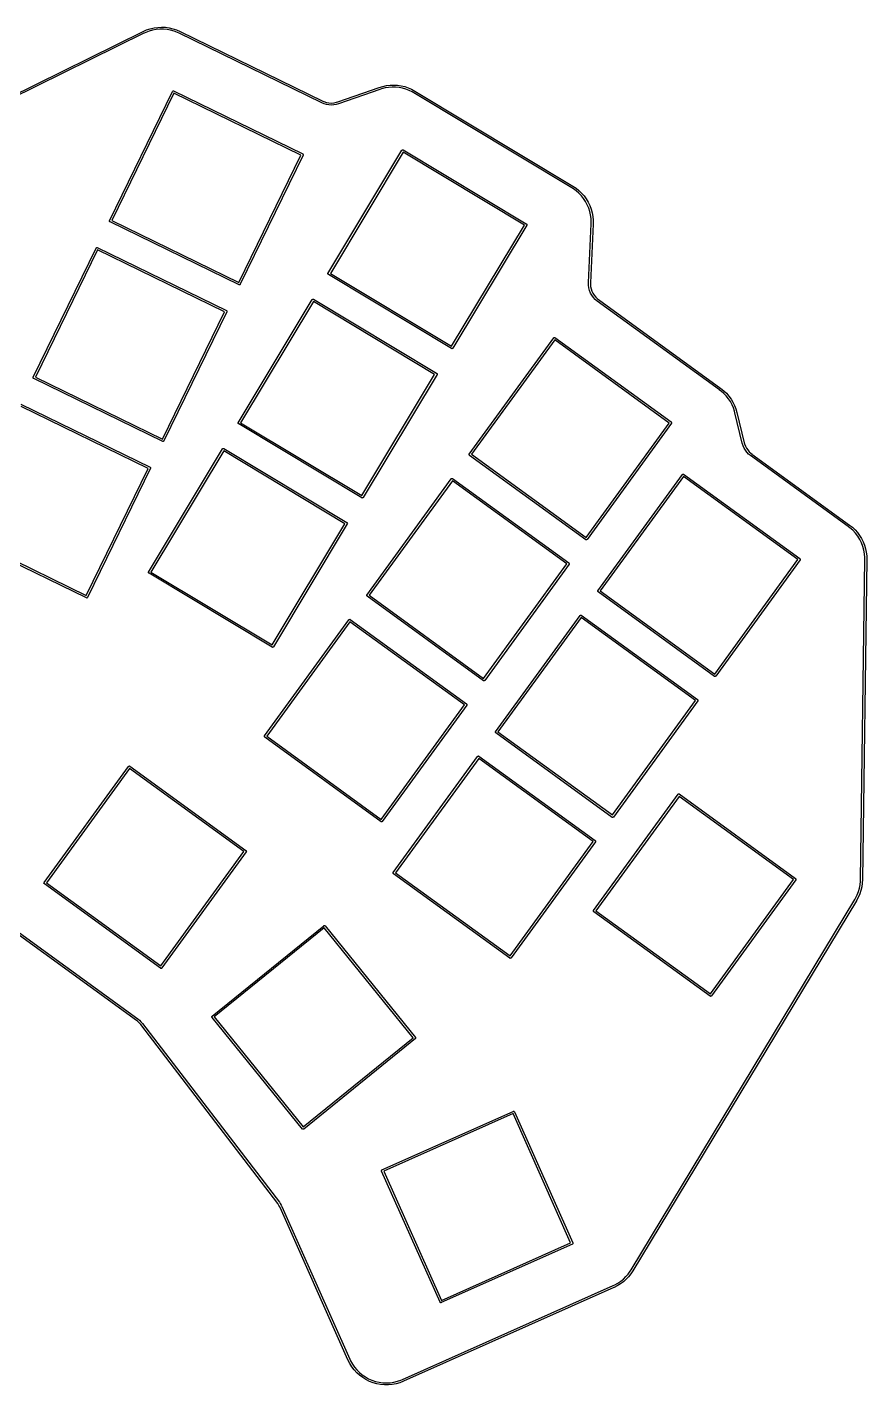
# Model space of a CAD drawing. Extents: x 3.43 to 8.69, y -9.12 to -3.9.
# Drawn here: x 5.47 to 8.69, y -9.12 to -3.9 of the extents above; entities that cross this region are included whole.
import ezdxf

# ---------------------------------------------------------------- set-up
doc = ezdxf.new("R2010")
doc.units = 0
doc.header["$MEASUREMENT"] = 0
doc.layers.add('BLACK', color=7, linetype='CONTINUOUS')

msp = doc.modelspace()

# ---------------------------------------------------------------- linework, layer by layer
at = {"layer": 'BLACK', "linetype": 'CONTINUOUS'}
for p, q in [((5.9259, -3.9157), (5.9398, -3.9111)), ((5.9398, -3.9111), (5.9542, -3.9077)), ((5.9542, -3.9077), (5.9687, -3.9057)), ((5.9687, -3.9057), (5.9834, -3.905)), ((5.9834, -3.905), (5.9981, -3.9056)), ((5.9981, -3.9056), (6.0127, -3.9076)), ((6.0127, -3.9076), (6.027, -3.9109)), ((6.027, -3.9109), (6.041, -3.9155)), ((5.3985, -4.1747), (5.9124, -3.9216)), ((5.9156, -3.9287), (5.4017, -4.1818)), ((5.9124, -3.9216), (5.9259, -3.9157)), ((5.9124, -3.9216), (5.9124, -3.9216)), ((5.9159, -3.9287), (5.9156, -3.9287)), ((5.9222, -3.9256), (5.9159, -3.9287)), ((5.9159, -3.9287), (5.9159, -3.9287)), ((5.9352, -3.9205), (5.9222, -3.9256)), ((5.9487, -3.9167), (5.9352, -3.9205)), ((5.9625, -3.9142), (5.9487, -3.9167)), ((5.9764, -3.9129), (5.9625, -3.9142)), ((5.9904, -3.9129), (5.9764, -3.9129)), ((6.0044, -3.9141), (5.9904, -3.9129)), ((6.0181, -3.9166), (6.0044, -3.9141)), ((6.0316, -3.9204), (6.0181, -3.9166)), ((6.0447, -3.9253), (6.0316, -3.9204)), ((6.041, -3.9155), (6.0545, -3.9213)), ((6.051, -3.9284), (6.0447, -3.9253)), ((6.599, -4.1956), (6.051, -3.9284)), ((6.051, -3.9284), (6.051, -3.9284)), ((6.051, -3.9284), (6.051, -3.9284)), ((6.051, -3.9284), (6.051, -3.9284)), ((6.0545, -3.9213), (6.0545, -3.9213)), ((6.0545, -3.9213), (6.0547, -3.9215)), ((6.0547, -3.9215), (6.0551, -3.9217)), ((6.0551, -3.9217), (6.0551, -3.9217)), ((6.0551, -3.9217), (6.6026, -4.1887)), ((5.7832, -4.6484), (6.0251, -4.1523)), ((6.0303, -4.1592), (5.7922, -4.6477)), ((6.0251, -4.1523), (6.0255, -4.1516)), ((6.0255, -4.1516), (6.0266, -4.1506)), ((6.0255, -4.1516), (6.0255, -4.1516)), ((6.0266, -4.1506), (6.0281, -4.1501)), ((6.0281, -4.1501), (6.0296, -4.1502)), ((6.0296, -4.1502), (6.5257, -4.3921)), ((6.5188, -4.3974), (6.0303, -4.1592)), ((6.6607, -4.1922), (6.82, -4.1364)), ((6.8223, -4.1439), (6.663, -4.1996)), ((6.82, -4.1364), (6.8336, -4.1324)), ((6.82, -4.1364), (6.82, -4.1364)), ((6.82, -4.1364), (6.82, -4.1364)), ((6.82, -4.1364), (6.82, -4.1364)), ((6.8226, -4.1439), (6.8223, -4.1439)), ((6.829, -4.1417), (6.8226, -4.1439)), ((6.842, -4.1383), (6.829, -4.1417)), ((6.8336, -4.1324), (6.8474, -4.1295)), ((6.8553, -4.1362), (6.842, -4.1383)), ((6.8474, -4.1295), (6.8615, -4.1278)), ((6.8688, -4.1352), (6.8553, -4.1362)), ((6.8615, -4.1278), (6.8756, -4.1274)), ((6.8823, -4.1354), (6.8688, -4.1352)), ((6.8756, -4.1274), (6.8898, -4.1283)), ((6.8957, -4.1368), (6.8823, -4.1354)), ((6.8898, -4.1283), (6.9038, -4.1303)), ((6.9089, -4.1393), (6.8957, -4.1368)), ((6.9038, -4.1303), (6.9175, -4.1336)), ((6.9219, -4.143), (6.9089, -4.1393)), ((6.9175, -4.1336), (6.931, -4.1381)), ((6.9344, -4.1478), (6.9219, -4.143)), ((6.931, -4.1381), (6.9439, -4.1437)), ((6.9466, -4.1537), (6.9344, -4.1478)), ((6.9439, -4.1437), (6.9564, -4.1505)), ((6.9523, -4.1572), (6.9466, -4.1537)), ((7.5596, -4.522), (6.9523, -4.1572)), ((6.9523, -4.1572), (6.9523, -4.1572)), ((6.9564, -4.1505), (6.9564, -4.1505)), ((6.9564, -4.1505), (6.9566, -4.1507)), ((6.9566, -4.1507), (7.5638, -4.5155)), ((6.5992, -4.1958), (6.599, -4.1956)), ((6.6078, -4.1994), (6.5992, -4.1958)), ((6.5992, -4.1958), (6.5992, -4.1958)), ((6.6026, -4.1887), (6.6027, -4.1887)), ((6.6027, -4.1887), (6.6027, -4.1887)), ((6.6027, -4.1887), (6.6027, -4.1887)), ((6.6027, -4.1887), (6.6071, -4.1909)), ((6.6071, -4.1909), (6.6165, -4.194)), ((6.6168, -4.2021), (6.6078, -4.1994)), ((6.6165, -4.194), (6.6262, -4.1959)), ((6.626, -4.2037), (6.6168, -4.2021)), ((6.6354, -4.2043), (6.626, -4.2037)), ((6.6262, -4.1959), (6.6361, -4.1965)), ((6.6447, -4.2038), (6.6354, -4.2043)), ((6.6361, -4.1965), (6.646, -4.1958)), ((6.654, -4.2022), (6.6447, -4.2038)), ((6.646, -4.1958), (6.6557, -4.1938)), ((6.663, -4.1996), (6.654, -4.2022)), ((6.6557, -4.1938), (6.6604, -4.1922)), ((6.6604, -4.1922), (6.6604, -4.1922)), ((6.6604, -4.1922), (6.6607, -4.1922)), ((6.663, -4.1996), (6.663, -4.1996)), ((6.663, -4.1996), (6.663, -4.1996)), ((6.663, -4.1996), (6.663, -4.1996)), ((6.663, -4.1996), (6.663, -4.1996)), ((6.6227, -4.8511), (6.907, -4.378)), ((6.907, -4.378), (6.9074, -4.3774)), ((6.9074, -4.3774), (6.9086, -4.3764)), ((6.9086, -4.3764), (6.9101, -4.3761)), ((6.9101, -4.3761), (6.9117, -4.3763)), ((6.9117, -4.3763), (7.3848, -4.6605)), ((6.2806, -4.8858), (6.5188, -4.3974)), ((6.5278, -4.3966), (6.2859, -4.8927)), ((6.5257, -4.3921), (6.5264, -4.3925)), ((6.5264, -4.3925), (6.5274, -4.3936)), ((6.5274, -4.3936), (6.5274, -4.3937)), ((6.5274, -4.3937), (6.5279, -4.3951)), ((6.5279, -4.3951), (6.5278, -4.3966)), ((6.9116, -4.3854), (6.6318, -4.8512)), ((7.3774, -4.6652), (6.9116, -4.3854)), ((7.5598, -4.5222), (7.5596, -4.522)), ((7.5657, -4.5257), (7.5598, -4.5222)), ((7.5638, -4.5155), (7.5638, -4.5155)), ((7.5638, -4.5155), (7.5759, -4.5234)), ((7.5768, -4.5339), (7.5657, -4.5257)), ((7.5759, -4.5234), (7.5871, -4.5325)), ((7.5871, -4.5429), (7.5768, -4.5339)), ((7.5871, -4.5325), (7.5976, -4.5425)), ((7.5966, -4.5529), (7.5871, -4.5429)), ((7.6052, -4.5636), (7.5966, -4.5529)), ((7.5976, -4.5425), (7.607, -4.5534)), ((7.6127, -4.5751), (7.6052, -4.5636)), ((7.607, -4.5534), (7.6155, -4.5651)), ((7.6192, -4.5873), (7.6127, -4.5751)), ((7.6155, -4.5651), (7.6229, -4.5775)), ((7.6246, -4.5999), (7.6192, -4.5873)), ((7.6229, -4.5775), (7.6292, -4.5905)), ((7.6289, -4.613), (7.6246, -4.5999)), ((7.6319, -4.6264), (7.6289, -4.613)), ((7.6292, -4.5905), (7.6342, -4.604)), ((7.6338, -4.64), (7.6319, -4.6264)), ((7.6344, -4.6538), (7.6338, -4.64)), ((7.6342, -4.604), (7.6381, -4.618)), ((7.6381, -4.618), (7.6407, -4.6322)), ((7.6407, -4.6322), (7.6419, -4.6466)), ((5.7831, -4.6499), (5.7832, -4.6484)), ((5.7836, -4.6514), (5.7831, -4.6499)), ((5.7846, -4.6525), (5.7836, -4.6514)), ((5.7852, -4.6529), (5.7846, -4.6525)), ((6.2814, -4.8948), (5.7852, -4.6529)), ((5.7922, -4.6477), (6.2806, -4.8858)), ((7.0976, -5.131), (7.3774, -4.6652)), ((7.3865, -4.6652), (7.1023, -5.1384)), ((7.3848, -4.6605), (7.3854, -4.661)), ((7.3854, -4.661), (7.3863, -4.6622)), ((7.3863, -4.6622), (7.3867, -4.6637)), ((7.3867, -4.6637), (7.3865, -4.6652)), ((7.6237, -4.8862), (7.6341, -4.6606)), ((7.6419, -4.6613), (7.6315, -4.8868)), ((7.6341, -4.6606), (7.6344, -4.6538)), ((7.6341, -4.6606), (7.6341, -4.6606)), ((7.6419, -4.6466), (7.6419, -4.661)), ((7.6419, -4.661), (7.6419, -4.661)), ((7.6419, -4.661), (7.6419, -4.6613)), ((5.4898, -5.25), (5.7317, -4.7538)), ((5.7369, -4.7608), (5.4988, -5.2492)), ((5.7317, -4.7538), (5.7321, -4.7532)), ((5.7321, -4.7532), (5.7332, -4.7522)), ((5.7321, -4.7532), (5.7321, -4.7532)), ((5.7332, -4.7522), (5.7347, -4.7517)), ((5.7347, -4.7517), (5.7362, -4.7517)), ((5.7362, -4.7517), (6.2323, -4.9936)), ((6.2254, -4.9989), (5.7369, -4.7608)), ((6.2815, -4.8948), (6.2814, -4.8948)), ((6.2829, -4.8949), (6.2815, -4.8948)), ((6.2844, -4.8944), (6.2829, -4.8949)), ((6.2855, -4.8934), (6.2844, -4.8944)), ((6.2859, -4.8927), (6.2855, -4.8934)), ((6.6225, -4.8526), (6.6227, -4.8511)), ((6.6229, -4.8541), (6.6225, -4.8526)), ((6.6238, -4.8554), (6.6229, -4.8541)), ((6.6244, -4.8558), (6.6238, -4.8554)), ((7.0976, -5.14), (6.6244, -4.8558)), ((6.6318, -4.8512), (7.0976, -5.131)), ((7.6236, -4.8865), (7.6237, -4.8862)), ((7.6237, -4.8967), (7.6236, -4.8865)), ((7.6236, -4.8865), (7.6236, -4.8865)), ((7.6251, -4.9069), (7.6237, -4.8967)), ((7.6315, -4.8869), (7.6312, -4.8915)), ((7.6312, -4.8915), (7.6319, -4.9008)), ((7.6315, -4.8868), (7.6315, -4.8868)), ((7.6315, -4.8868), (7.6315, -4.8869)), ((7.6315, -4.8869), (7.6315, -4.8869)), ((7.6319, -4.9008), (7.6338, -4.9099)), ((6.278, -5.4248), (6.5622, -4.9517)), ((6.5622, -4.9517), (6.5627, -4.951)), ((6.5627, -4.951), (6.5639, -4.9501)), ((6.5639, -4.9501), (6.5654, -4.9498)), ((6.5654, -4.9498), (6.5669, -4.95)), ((6.5669, -4.95), (7.0401, -5.2342)), ((7.6278, -4.9168), (7.6251, -4.9069)), ((7.6316, -4.9263), (7.6278, -4.9168)), ((7.6366, -4.9352), (7.6316, -4.9263)), ((7.6338, -4.9099), (7.6367, -4.9187)), ((7.6426, -4.9435), (7.6366, -4.9352)), ((7.6367, -4.9187), (7.6407, -4.9271)), ((7.6407, -4.9271), (7.6457, -4.9349)), ((7.6497, -4.9509), (7.6426, -4.9435)), ((7.6457, -4.9349), (7.6517, -4.942)), ((7.6576, -4.9575), (7.6497, -4.9509)), ((7.6517, -4.942), (7.6585, -4.9484)), ((7.6585, -4.9484), (7.6622, -4.9511)), ((7.6622, -4.9511), (7.6622, -4.9511)), ((7.6622, -4.9511), (7.6624, -4.9513)), ((7.6624, -4.9513), (8.1325, -5.2928)), ((5.9872, -5.4873), (6.2254, -4.9989)), ((6.2344, -4.9982), (5.9925, -5.4943)), ((6.2323, -4.9936), (6.233, -4.994)), ((6.233, -4.994), (6.234, -4.9952)), ((6.234, -4.9952), (6.234, -4.9952)), ((6.234, -4.9952), (6.2345, -4.9966)), ((6.2345, -4.9966), (6.2344, -4.9982)), ((6.5669, -4.9591), (6.2871, -5.4249)), ((7.0327, -5.2389), (6.5669, -4.9591)), ((8.1277, -5.2989), (7.6576, -4.9575)), ((7.6576, -4.9575), (7.6576, -4.9575)), ((7.1657, -5.5452), (7.4901, -5.0986)), ((7.4941, -5.1063), (7.1748, -5.546)), ((7.4901, -5.0986), (7.4906, -5.098)), ((7.4906, -5.098), (7.4919, -5.0972)), ((7.4919, -5.0972), (7.4934, -5.0969)), ((7.4934, -5.0969), (7.4949, -5.0973)), ((7.9338, -5.4257), (7.4941, -5.1063)), ((7.4949, -5.0973), (7.9415, -5.4217)), ((7.0991, -5.1403), (7.0976, -5.14)), ((7.1006, -5.1399), (7.0991, -5.1403)), ((7.1018, -5.139), (7.1006, -5.1399)), ((7.1023, -5.1384), (7.1018, -5.139)), ((5.4897, -5.2515), (5.4898, -5.25)), ((5.4902, -5.2529), (5.4897, -5.2515)), ((5.4912, -5.2541), (5.4902, -5.2529)), ((5.4918, -5.2545), (5.4912, -5.2541)), ((5.988, -5.4964), (5.4918, -5.2545)), ((5.4988, -5.2492), (5.9872, -5.4873)), ((6.7529, -5.7047), (7.0327, -5.2389)), ((7.0418, -5.2389), (6.7576, -5.7121)), ((7.0401, -5.2342), (7.0407, -5.2347)), ((7.0407, -5.2347), (7.0416, -5.2359)), ((7.0416, -5.2359), (7.042, -5.2374)), ((7.042, -5.2374), (7.0418, -5.2389)), ((8.1277, -5.299), (8.1277, -5.2989)), ((8.1279, -5.2991), (8.1277, -5.299)), ((8.1334, -5.3031), (8.1279, -5.2991)), ((8.1325, -5.2928), (8.1325, -5.2928)), ((8.1325, -5.2928), (8.1325, -5.2928)), ((8.1325, -5.2928), (8.1325, -5.2928)), ((8.1325, -5.2928), (8.1436, -5.3016)), ((8.1436, -5.312), (8.1334, -5.3031)), ((8.1436, -5.3016), (8.1539, -5.3114)), ((8.1529, -5.3218), (8.1436, -5.312)), ((8.1539, -5.3114), (8.1633, -5.3221)), ((5.4428, -5.3533), (5.9389, -5.5952)), ((5.932, -5.6005), (5.4435, -5.3623)), ((8.1614, -5.3323), (8.1529, -5.3218)), ((8.169, -5.3435), (8.1614, -5.3323)), ((8.1633, -5.3221), (8.1717, -5.3335)), ((8.1755, -5.3554), (8.169, -5.3435)), ((8.1717, -5.3335), (8.1791, -5.3457)), ((8.1809, -5.3678), (8.1755, -5.3554)), ((8.1791, -5.3457), (8.1854, -5.3584)), ((8.1852, -5.3806), (8.1809, -5.3678)), ((8.1854, -5.3584), (8.1905, -5.3717)), ((8.1905, -5.3717), (8.1945, -5.3853)), ((7.9415, -5.4217), (7.9421, -5.4222)), ((7.9421, -5.4222), (7.9421, -5.4222)), ((7.9421, -5.4222), (7.9429, -5.4235)), ((7.9429, -5.4235), (7.9431, -5.425)), ((8.1868, -5.3872), (8.1852, -5.3806)), ((8.2151, -5.5032), (8.1868, -5.3872)), ((8.1868, -5.3872), (8.1868, -5.3872)), ((8.1945, -5.3853), (8.1945, -5.3853)), ((8.1945, -5.3853), (8.1945, -5.3856)), ((8.1945, -5.3856), (8.2227, -5.5018)), ((6.2778, -5.4263), (6.278, -5.4248)), ((6.2782, -5.4278), (6.2778, -5.4263)), ((6.2791, -5.4291), (6.2782, -5.4278)), ((6.2797, -5.4295), (6.2791, -5.4291)), ((6.7529, -5.7137), (6.2797, -5.4295)), ((6.2871, -5.4249), (6.7529, -5.7047)), ((7.6144, -5.8653), (7.9338, -5.4257)), ((7.9428, -5.4265), (7.6184, -5.8731)), ((7.9431, -5.425), (7.9428, -5.4265)), ((5.9333, -5.9985), (6.2175, -5.5254)), ((5.9881, -5.4964), (5.988, -5.4964)), ((5.9895, -5.4965), (5.9881, -5.4964)), ((5.991, -5.496), (5.9895, -5.4965)), ((5.9921, -5.495), (5.991, -5.496)), ((5.9925, -5.4943), (5.9921, -5.495)), ((6.2175, -5.5254), (6.218, -5.5247)), ((6.218, -5.5247), (6.2192, -5.5238)), ((6.2192, -5.5238), (6.2207, -5.5235)), ((6.2207, -5.5235), (6.2222, -5.5237)), ((6.2222, -5.5237), (6.6954, -5.8079)), ((8.2151, -5.5035), (8.2151, -5.5032)), ((8.2151, -5.5036), (8.2151, -5.5035)), ((8.2179, -5.5129), (8.2151, -5.5036)), ((8.2151, -5.5036), (8.2151, -5.5036)), ((8.2151, -5.5036), (8.2151, -5.5036)), ((8.2218, -5.5218), (8.2179, -5.5129)), ((8.2268, -5.5302), (8.2218, -5.5218)), ((8.2227, -5.5018), (8.2227, -5.5018)), ((8.2227, -5.5018), (8.2227, -5.5018)), ((8.2227, -5.5018), (8.2238, -5.5061)), ((8.2238, -5.5061), (8.2268, -5.5143)), ((8.2268, -5.5143), (8.2308, -5.5221)), ((8.2308, -5.5221), (8.2357, -5.5294)), ((6.2222, -5.5328), (5.9424, -5.9986)), ((6.688, -5.8126), (6.2222, -5.5328)), ((7.1654, -5.5466), (7.1657, -5.5452)), ((7.1656, -5.5482), (7.1654, -5.5466)), ((7.1664, -5.5495), (7.1656, -5.5482)), ((7.167, -5.55), (7.1664, -5.5495)), ((7.6135, -5.8743), (7.167, -5.55)), ((7.1748, -5.546), (7.6144, -5.8653)), ((8.2326, -5.5379), (8.2268, -5.5302)), ((8.2393, -5.5449), (8.2326, -5.5379)), ((8.2357, -5.5294), (8.2415, -5.5361)), ((8.2468, -5.551), (8.2393, -5.5449)), ((8.2415, -5.5361), (8.2479, -5.5421)), ((8.6223, -5.8237), (8.2468, -5.551)), ((8.2468, -5.551), (8.2468, -5.551)), ((8.2479, -5.5421), (8.2515, -5.5447)), ((8.2515, -5.5447), (8.2515, -5.5447)), ((8.2515, -5.5447), (8.2517, -5.5449)), ((8.2517, -5.5449), (8.6271, -5.8176)), ((5.6938, -6.0889), (5.932, -5.6005)), ((5.941, -5.5997), (5.6991, -6.0959)), ((5.9389, -5.5952), (5.9396, -5.5956)), ((5.9396, -5.5956), (5.9406, -5.5968)), ((5.9406, -5.5968), (5.9406, -5.5968)), ((5.9406, -5.5968), (5.9411, -5.5982)), ((5.9411, -5.5982), (5.941, -5.5997)), ((7.6604, -6.07), (7.9847, -5.6234)), ((7.9887, -5.6312), (7.6694, -6.0708)), ((7.9847, -5.6234), (7.9853, -5.6228)), ((7.9853, -5.6228), (7.9866, -5.622)), ((7.9866, -5.622), (7.9881, -5.6218)), ((7.9881, -5.6218), (7.9896, -5.6221)), ((8.4284, -5.9505), (7.9887, -5.6312)), ((7.9896, -5.6221), (8.4362, -5.9465)), ((6.7723, -6.0866), (7.0967, -5.64)), ((7.1007, -5.6478), (6.7814, -6.0875)), ((7.0967, -5.64), (7.0972, -5.6395)), ((7.0972, -5.6395), (7.0985, -5.6387)), ((7.0972, -5.6395), (7.0972, -5.6395)), ((7.0972, -5.6395), (7.0972, -5.6395)), ((7.0985, -5.6387), (7.1, -5.6384)), ((7.1, -5.6384), (7.1015, -5.6388)), ((7.5404, -5.9671), (7.1007, -5.6478)), ((7.1015, -5.6388), (7.5481, -5.9631)), ((6.7544, -5.714), (6.7529, -5.7137)), ((6.7559, -5.7136), (6.7544, -5.714)), ((6.7571, -5.7127), (6.7559, -5.7136)), ((6.7576, -5.7121), (6.7571, -5.7127)), ((6.4082, -6.2784), (6.688, -5.8126)), ((6.6971, -5.8126), (6.4129, -6.2858)), ((6.6954, -5.8079), (6.696, -5.8084)), ((6.696, -5.8084), (6.6969, -5.8096)), ((6.6969, -5.8096), (6.6973, -5.8111)), ((6.6973, -5.8111), (6.6971, -5.8126)), ((8.6223, -5.8238), (8.6223, -5.8237)), ((8.6225, -5.824), (8.6223, -5.8238)), ((8.6285, -5.8283), (8.6225, -5.824)), ((8.6271, -5.8176), (8.6381, -5.8263)), ((8.6395, -5.838), (8.6285, -5.8283)), ((8.6381, -5.8263), (8.6483, -5.836)), ((8.6495, -5.8488), (8.6395, -5.838)), ((8.6483, -5.836), (8.6576, -5.8465)), ((5.6946, -6.0979), (5.1984, -5.856)), ((5.2054, -5.8508), (5.6938, -6.0889)), ((7.6136, -5.8744), (7.6135, -5.8743)), ((7.6151, -5.8747), (7.6136, -5.8744)), ((7.6166, -5.8745), (7.6151, -5.8747)), ((7.6179, -5.8737), (7.6166, -5.8745)), ((7.6184, -5.8731), (7.6179, -5.8737)), ((8.6584, -5.8604), (8.6495, -5.8488)), ((8.6576, -5.8465), (8.666, -5.8578)), ((8.6663, -5.8729), (8.6584, -5.8604)), ((8.666, -5.8578), (8.6733, -5.8697)), ((8.6728, -5.886), (8.6663, -5.8729)), ((8.6781, -5.8997), (8.6728, -5.886)), ((8.6733, -5.8697), (8.6796, -5.8822)), ((8.6796, -5.8822), (8.6848, -5.8953)), ((8.6821, -5.9138), (8.6781, -5.8997)), ((8.6847, -5.9283), (8.6821, -5.9138)), ((8.6859, -5.943), (8.6847, -5.9283)), ((8.6848, -5.8953), (8.6888, -5.9087)), ((8.6858, -5.9503), (8.6859, -5.943)), ((8.6888, -5.9087), (8.6916, -5.9225)), ((8.6916, -5.9225), (8.6932, -5.9364)), ((8.6932, -5.9364), (8.6937, -5.9504)), ((7.221, -6.4068), (7.5404, -5.9671)), ((7.5494, -5.968), (7.225, -6.4146)), ((7.5481, -5.9631), (7.5487, -5.9637)), ((7.5487, -5.9637), (7.5495, -5.965)), ((7.5497, -5.9665), (7.5494, -5.968)), ((7.5495, -5.965), (7.5495, -5.965)), ((7.5495, -5.965), (7.5497, -5.9665)), ((8.1091, -6.3902), (8.4284, -5.9505)), ((8.4374, -5.9513), (8.1131, -6.3979)), ((8.4362, -5.9465), (8.4367, -5.947)), ((8.4367, -5.947), (8.4367, -5.947)), ((8.4367, -5.947), (8.4375, -5.9483)), ((8.4378, -5.9498), (8.4374, -5.9513)), ((8.4375, -5.9483), (8.4378, -5.9498)), ((8.6691, -7.1788), (8.6858, -5.9503)), ((8.6936, -5.9507), (8.6769, -7.1791)), ((8.6858, -5.9503), (8.6858, -5.9503)), ((8.6858, -5.9503), (8.6858, -5.9503)), ((8.6937, -5.9504), (8.6936, -5.9507)), ((8.6937, -5.9504), (8.6937, -5.9504)), ((5.9331, -6), (5.9333, -5.9985)), ((5.9335, -6.0015), (5.9331, -6)), ((5.9344, -6.0028), (5.9335, -6.0015)), ((5.935, -6.0032), (5.9344, -6.0028)), ((6.4082, -6.2874), (5.935, -6.0032)), ((5.9424, -5.9986), (6.4082, -6.2784)), ((5.6947, -6.0979), (5.6946, -6.0979)), ((5.6961, -6.098), (5.6947, -6.0979)), ((5.6976, -6.0975), (5.6961, -6.098)), ((5.6987, -6.0965), (5.6976, -6.0975)), ((5.6991, -6.0959), (5.6987, -6.0965)), ((6.772, -6.0881), (6.7723, -6.0866)), ((6.7722, -6.0896), (6.772, -6.0881)), ((6.773, -6.0909), (6.7722, -6.0896)), ((6.7736, -6.0915), (6.773, -6.0909)), ((7.2201, -6.4158), (6.7736, -6.0915)), ((6.7814, -6.0875), (7.221, -6.4068)), ((7.66, -6.0715), (7.6604, -6.07)), ((7.6603, -6.073), (7.66, -6.0715)), ((7.6611, -6.0743), (7.6603, -6.073)), ((7.6616, -6.0748), (7.6611, -6.0743)), ((8.1082, -6.3992), (7.6616, -6.0748)), ((7.6694, -6.0708), (8.1091, -6.3902)), ((6.3789, -6.6281), (6.7033, -6.1815)), ((6.7073, -6.1893), (6.388, -6.6289)), ((6.7033, -6.1815), (6.7038, -6.1809)), ((6.7038, -6.1809), (6.7051, -6.1801)), ((6.7038, -6.1809), (6.7038, -6.1809)), ((6.7038, -6.1809), (6.7038, -6.1809)), ((6.7051, -6.1801), (6.7066, -6.1799)), ((6.7066, -6.1799), (6.7081, -6.1802)), ((7.147, -6.5086), (6.7073, -6.1893)), ((6.7081, -6.1802), (7.1547, -6.5046)), ((7.267, -6.6115), (7.5913, -6.1649)), ((7.5953, -6.1726), (7.276, -6.6123)), ((7.5913, -6.1649), (7.5919, -6.1643)), ((7.5919, -6.1643), (7.5932, -6.1635)), ((7.5932, -6.1635), (7.5947, -6.1633)), ((7.5947, -6.1633), (7.5962, -6.1636)), ((8.035, -6.492), (7.5953, -6.1726)), ((7.5962, -6.1636), (8.0428, -6.488)), ((6.4097, -6.2877), (6.4082, -6.2874)), ((6.4112, -6.2873), (6.4097, -6.2877)), ((6.412, -6.2866), (6.4112, -6.2873)), ((6.4124, -6.2864), (6.412, -6.2866)), ((6.4129, -6.2858), (6.4124, -6.2864)), ((6.4124, -6.2864), (6.4124, -6.2864)), ((7.2245, -6.4151), (7.2232, -6.4159)), ((7.225, -6.4146), (7.2245, -6.4151)), ((8.1097, -6.3995), (8.1082, -6.3992)), ((8.1082, -6.3992), (8.1082, -6.3992)), ((8.1112, -6.3993), (8.1097, -6.3995)), ((8.1125, -6.3985), (8.1112, -6.3993)), ((8.1131, -6.3979), (8.1125, -6.3985)), ((7.2202, -6.4158), (7.2201, -6.4158)), ((7.2217, -6.4162), (7.2202, -6.4158)), ((7.2232, -6.4159), (7.2217, -6.4162)), ((6.8276, -6.9483), (7.147, -6.5086)), ((7.156, -6.5094), (6.8316, -6.956)), ((7.1547, -6.5046), (7.1553, -6.5051)), ((7.1553, -6.5051), (7.1561, -6.5064)), ((7.1563, -6.508), (7.156, -6.5094)), ((7.1561, -6.5064), (7.1561, -6.5064)), ((7.1561, -6.5064), (7.1563, -6.508)), ((7.7157, -6.9316), (8.035, -6.492)), ((8.044, -6.4928), (7.7197, -6.9394)), ((8.0428, -6.488), (8.0433, -6.4885)), ((8.0433, -6.4885), (8.0441, -6.4898)), ((8.0444, -6.4913), (8.044, -6.4928)), ((8.0441, -6.4898), (8.0441, -6.4898)), ((8.0441, -6.4898), (8.0444, -6.4913)), ((7.2666, -6.6129), (7.267, -6.6115)), ((7.2669, -6.6145), (7.2666, -6.6129)), ((7.2677, -6.6158), (7.2669, -6.6145)), ((7.2682, -6.6163), (7.2677, -6.6158)), ((7.7148, -6.9407), (7.2682, -6.6163)), ((7.276, -6.6123), (7.7157, -6.9316)), ((6.3786, -6.6296), (6.3789, -6.6281)), ((6.3788, -6.6311), (6.3786, -6.6296)), ((6.3796, -6.6324), (6.3788, -6.6311)), ((6.3802, -6.6329), (6.3796, -6.6324)), ((6.8267, -6.9573), (6.3802, -6.6329)), ((6.388, -6.6289), (6.8276, -6.9483)), ((6.8736, -7.1529), (7.1979, -6.7063)), ((7.2019, -6.7141), (6.8826, -7.1538)), ((7.1979, -6.7063), (7.1985, -6.7058)), ((7.1985, -6.7058), (7.1998, -6.705)), ((7.1985, -6.7058), (7.1985, -6.7058)), ((7.1985, -6.7058), (7.1985, -6.7058)), ((7.1998, -6.705), (7.2013, -6.7047)), ((7.2013, -6.7047), (7.2028, -6.7051)), ((7.6416, -7.0334), (7.2019, -6.7141)), ((7.2028, -6.7051), (7.6494, -7.0294)), ((5.5317, -7.1914), (5.8561, -6.7448)), ((5.8601, -6.7526), (5.5407, -7.1922)), ((5.8561, -6.7448), (5.8566, -6.7443)), ((5.8566, -6.7443), (5.8579, -6.7434)), ((5.8579, -6.7434), (5.8594, -6.7432)), ((5.8594, -6.7432), (5.8609, -6.7436)), ((6.2997, -7.0719), (5.8601, -6.7526)), ((5.8609, -6.7436), (6.3075, -7.0679)), ((7.6436, -7.2987), (7.968, -6.8521)), ((7.972, -6.8599), (7.6526, -7.2996)), ((7.968, -6.8521), (7.9685, -6.8516)), ((7.9685, -6.8516), (7.9698, -6.8508)), ((7.9698, -6.8508), (7.9713, -6.8505)), ((7.9713, -6.8505), (7.9728, -6.8509)), ((8.4116, -7.1792), (7.972, -6.8599)), ((7.9728, -6.8509), (8.4194, -7.1753)), ((6.8268, -6.9573), (6.8267, -6.9573)), ((6.8283, -6.9576), (6.8268, -6.9573)), ((6.8298, -6.9574), (6.8283, -6.9576)), ((6.8311, -6.9566), (6.8298, -6.9574)), ((6.8316, -6.956), (6.8311, -6.9566)), ((7.7163, -6.941), (7.7148, -6.9407)), ((7.7178, -6.9408), (7.7163, -6.941)), ((7.7191, -6.94), (7.7178, -6.9408)), ((7.7197, -6.9394), (7.7191, -6.94)), ((7.7191, -6.94), (7.7191, -6.94)), ((7.3223, -7.4731), (7.6416, -7.0334)), ((7.6506, -7.0343), (7.3263, -7.4809)), ((7.6494, -7.0294), (7.6499, -7.03)), ((7.6499, -7.03), (7.6507, -7.0313)), ((7.651, -7.0328), (7.6506, -7.0343)), ((7.6507, -7.0313), (7.6507, -7.0313)), ((7.6507, -7.0313), (7.651, -7.0328)), ((5.9804, -7.5116), (6.2997, -7.0719)), ((6.3087, -7.0728), (5.9844, -7.5193)), ((6.3075, -7.0679), (6.308, -7.0684)), ((6.308, -7.0684), (6.3088, -7.0698)), ((6.3091, -7.0713), (6.3087, -7.0728)), ((6.3087, -7.0728), (6.3087, -7.0728)), ((6.3087, -7.0728), (6.3087, -7.0728)), ((6.3088, -7.0698), (6.3091, -7.0713)), ((5.5313, -7.1929), (5.5317, -7.1914)), ((5.5316, -7.1944), (5.5313, -7.1929)), ((5.5324, -7.1957), (5.5316, -7.1944)), ((5.533, -7.1962), (5.5324, -7.1957)), ((5.9795, -7.5206), (5.533, -7.1962)), ((5.5407, -7.1922), (5.9804, -7.5116)), ((6.8732, -7.1544), (6.8736, -7.1529)), ((6.8735, -7.1559), (6.8732, -7.1544)), ((6.8743, -7.1572), (6.8735, -7.1559)), ((6.8748, -7.1578), (6.8743, -7.1572)), ((7.3214, -7.4821), (6.8748, -7.1578)), ((6.8826, -7.1538), (7.3223, -7.4731)), ((8.0923, -7.6189), (8.4116, -7.1792)), ((8.4206, -7.1801), (8.0963, -7.6267)), ((8.4194, -7.1753), (8.42, -7.1758)), ((8.42, -7.1758), (8.42, -7.1758)), ((8.42, -7.1758), (8.4208, -7.1771)), ((8.421, -7.1786), (8.4206, -7.1801)), ((8.4208, -7.1771), (8.421, -7.1786)), ((8.6675, -7.1993), (8.6689, -7.1858)), ((8.6689, -7.1858), (8.669, -7.179)), ((8.669, -7.179), (8.6691, -7.1788)), ((8.6761, -7.1934), (8.674, -7.2075)), ((8.6769, -7.1791), (8.6761, -7.1934)), ((8.6769, -7.1791), (8.6769, -7.1791)), ((8.6504, -7.2505), (8.6564, -7.2384)), ((8.6605, -7.2479), (8.6536, -7.2604)), ((8.6564, -7.2384), (8.6612, -7.2257)), ((8.6662, -7.2348), (8.6605, -7.2479)), ((8.6612, -7.2257), (8.665, -7.2126)), ((8.665, -7.2126), (8.6675, -7.1993)), ((8.6707, -7.2213), (8.6662, -7.2348)), ((8.674, -7.2075), (8.6707, -7.2213)), ((7.6432, -7.3002), (7.6436, -7.2987)), ((7.6435, -7.3017), (7.6432, -7.3002)), ((7.6443, -7.303), (7.6435, -7.3017)), ((7.6526, -7.2996), (8.0923, -7.6189)), ((7.7877, -8.6784), (8.6469, -7.2564)), ((8.6533, -7.2608), (7.7943, -8.6827)), ((8.6469, -7.2564), (8.6504, -7.2505)), ((8.6469, -7.2564), (8.6469, -7.2564)), ((8.6469, -7.2564), (8.6469, -7.2564)), ((8.6535, -7.2606), (8.6533, -7.2608)), ((8.6536, -7.2605), (8.6535, -7.2606)), ((8.6536, -7.2604), (8.6536, -7.2604)), ((8.6536, -7.2604), (8.6536, -7.2605)), ((5.8873, -7.7213), (5.3432, -7.326)), ((5.348, -7.3199), (5.8921, -7.7151)), ((7.6449, -7.3036), (7.6443, -7.303)), ((8.0914, -7.6279), (7.6449, -7.3036)), ((6.1774, -7.7043), (6.6063, -7.3569)), ((6.6081, -7.3654), (6.1859, -7.7074)), ((6.6063, -7.3569), (6.6069, -7.3564)), ((6.6069, -7.3564), (6.6084, -7.356)), ((6.9501, -7.7876), (6.6081, -7.3654)), ((6.6084, -7.356), (6.6099, -7.3562)), ((6.6099, -7.3562), (6.6113, -7.3569)), ((6.6113, -7.3569), (6.9587, -7.7858)), ((7.3229, -7.4825), (7.3214, -7.4821)), ((7.3214, -7.4821), (7.3214, -7.4821)), ((7.3244, -7.4822), (7.3229, -7.4825)), ((7.3257, -7.4814), (7.3244, -7.4822)), ((7.3263, -7.4809), (7.3257, -7.4814)), ((5.981, -7.521), (5.9795, -7.5206)), ((5.9825, -7.5207), (5.981, -7.521)), ((5.9839, -7.5199), (5.9825, -7.5207)), ((5.9844, -7.5193), (5.9839, -7.5199)), ((5.9839, -7.5199), (5.9839, -7.5199)), ((8.0929, -7.6283), (8.0914, -7.6279)), ((8.0945, -7.628), (8.0929, -7.6283)), ((8.0946, -7.6279), (8.0945, -7.628)), ((8.0958, -7.6272), (8.0946, -7.6279)), ((8.0963, -7.6267), (8.0958, -7.6272)), ((8.0958, -7.6272), (8.0958, -7.6272)), ((5.8921, -7.7151), (5.8921, -7.7151)), ((5.8921, -7.7151), (5.8983, -7.7201)), ((6.1765, -7.7071), (6.1766, -7.7056)), ((6.1769, -7.7086), (6.1765, -7.7071)), ((6.1766, -7.7056), (6.1774, -7.7043)), ((6.1773, -7.7093), (6.1769, -7.7086)), ((6.5248, -8.1382), (6.1773, -7.7093)), ((6.1859, -7.7074), (6.5279, -8.1297)), ((5.8875, -7.7215), (5.8873, -7.7213)), ((5.8904, -7.7236), (5.8875, -7.7215)), ((5.8958, -7.7284), (5.8904, -7.7236)), ((5.9007, -7.7337), (5.8958, -7.7284)), ((5.8983, -7.7201), (5.904, -7.7257)), ((5.9029, -7.7365), (5.9007, -7.7337)), ((6.4295, -8.4238), (5.9029, -7.7365)), ((5.9029, -7.7365), (5.9029, -7.7365)), ((5.904, -7.7257), (5.9092, -7.7317)), ((5.9092, -7.7317), (5.9092, -7.7317)), ((5.9092, -7.7317), (5.9093, -7.732)), ((5.9093, -7.732), (6.4358, -8.4193)), ((6.5279, -8.1297), (6.9501, -7.7876)), ((6.9587, -7.7908), (6.5298, -8.1382)), ((6.9587, -7.7858), (6.9591, -7.7864)), ((6.9594, -7.7894), (6.9587, -7.7908)), ((6.9591, -7.7864), (6.9595, -7.7879)), ((6.9595, -7.7879), (6.9594, -7.7894)), ((6.8302, -8.2947), (7.3344, -8.0701)), ((7.334, -8.0789), (6.8376, -8.2999)), ((7.555, -8.5752), (7.334, -8.0789)), ((7.3344, -8.0701), (7.3351, -8.0699)), ((7.3351, -8.0699), (7.3366, -8.0698)), ((7.3366, -8.0698), (7.3381, -8.0704)), ((7.3381, -8.0704), (7.3382, -8.0705)), ((7.3382, -8.0705), (7.3392, -8.0715)), ((7.3392, -8.0715), (7.5638, -8.5757)), ((6.5261, -8.1389), (6.5248, -8.1382)), ((6.5276, -8.139), (6.5261, -8.1389)), ((6.5291, -8.1386), (6.5276, -8.139)), ((6.5298, -8.1382), (6.5291, -8.1386)), ((6.8286, -8.2972), (6.8291, -8.2958)), ((6.8286, -8.2988), (6.8286, -8.2972)), ((6.8289, -8.2995), (6.8286, -8.2988)), ((7.0533, -8.8035), (6.8289, -8.2995)), ((6.8291, -8.2958), (6.8302, -8.2947)), ((6.8376, -8.2999), (7.0587, -8.7963)), ((6.4296, -8.4241), (6.4295, -8.4238)), ((6.4313, -8.4264), (6.4296, -8.4241)), ((6.4345, -8.4313), (6.4313, -8.4264)), ((6.4373, -8.4365), (6.4345, -8.4313)), ((6.4358, -8.4193), (6.4358, -8.4193)), ((6.4358, -8.4193), (6.4395, -8.4246)), ((6.4385, -8.4392), (6.4373, -8.4365)), ((6.6994, -9.0248), (6.4385, -8.4392)), ((6.4385, -8.4392), (6.4385, -8.4392)), ((6.4385, -8.4392), (6.4385, -8.4392)), ((6.4395, -8.4246), (6.4429, -8.4301)), ((6.4429, -8.4301), (6.4457, -8.4359)), ((6.4457, -8.4359), (6.4457, -8.4359)), ((6.4457, -8.4359), (6.4458, -8.4362)), ((6.4458, -8.4362), (6.7066, -9.0219)), ((7.5622, -8.5806), (7.0582, -8.805)), ((7.0587, -8.7963), (7.555, -8.5752)), ((7.5624, -8.5805), (7.5622, -8.5806)), ((7.5635, -8.5794), (7.5624, -8.5805)), ((7.564, -8.5779), (7.5635, -8.5794)), ((7.5638, -8.5757), (7.564, -8.5764)), ((7.564, -8.5764), (7.564, -8.5779)), ((7.758, -8.7143), (7.7675, -8.705)), ((7.7675, -8.705), (7.7763, -8.695)), ((7.7778, -8.7052), (7.7682, -8.7153)), ((7.7763, -8.695), (7.7841, -8.6843)), ((7.7865, -8.6943), (7.7778, -8.7052)), ((7.7841, -8.6843), (7.7875, -8.6786)), ((7.7943, -8.6827), (7.7865, -8.6943)), ((7.7875, -8.6786), (7.7877, -8.6784)), ((7.7875, -8.6786), (7.7875, -8.6786)), ((7.7943, -8.6827), (7.7943, -8.6827)), ((6.9096, -9.0997), (7.719, -8.7393)), ((7.7217, -8.7466), (6.9125, -9.1069)), ((7.719, -8.7393), (7.725, -8.7366)), ((7.719, -8.7393), (7.719, -8.7393)), ((7.7219, -8.7465), (7.7217, -8.7466)), ((7.7222, -8.7465), (7.7219, -8.7465)), ((7.7347, -8.7402), (7.7222, -8.7465)), ((7.7222, -8.7465), (7.7222, -8.7465)), ((7.725, -8.7366), (7.7366, -8.7301)), ((7.7466, -8.7329), (7.7347, -8.7402)), ((7.7366, -8.7301), (7.7476, -8.7226)), ((7.7578, -8.7246), (7.7466, -8.7329)), ((7.7476, -8.7226), (7.758, -8.7143)), ((7.7682, -8.7153), (7.7578, -8.7246)), ((7.0534, -8.8037), (7.0533, -8.8035)), ((7.0545, -8.8048), (7.0534, -8.8037)), ((7.056, -8.8053), (7.0545, -8.8048)), ((7.0575, -8.8053), (7.056, -8.8053)), ((7.0582, -8.805), (7.0575, -8.8053)), ((6.7066, -9.0219), (6.7066, -9.0219)), ((6.7066, -9.0219), (6.7095, -9.0284)), ((6.6994, -9.0251), (6.6994, -9.0248)), ((6.7061, -9.0385), (6.6994, -9.0251)), ((6.6994, -9.0251), (6.6994, -9.0251)), ((6.714, -9.0511), (6.7061, -9.0385)), ((6.7095, -9.0284), (6.7164, -9.0408)), ((6.723, -9.063), (6.714, -9.0511)), ((6.7164, -9.0408), (6.7245, -9.0525)), ((6.7331, -9.074), (6.723, -9.063)), ((6.7245, -9.0525), (6.7336, -9.0634)), ((6.7441, -9.084), (6.7331, -9.074)), ((6.7336, -9.0634), (6.7437, -9.0734)), ((6.7437, -9.0734), (6.7546, -9.0824)), ((6.7561, -9.0929), (6.7441, -9.084)), ((6.7546, -9.0824), (6.7664, -9.0904)), ((6.7688, -9.1007), (6.7561, -9.0929)), ((6.7664, -9.0904), (6.7788, -9.0973)), ((6.7821, -9.1073), (6.7688, -9.1007)), ((6.7788, -9.0973), (6.7918, -9.103)), ((6.7961, -9.1127), (6.7821, -9.1073)), ((6.7918, -9.103), (6.8053, -9.1074)), ((6.8104, -9.1167), (6.7961, -9.1127)), ((6.8053, -9.1074), (6.8191, -9.1107)), ((6.8251, -9.1194), (6.8104, -9.1167)), ((6.8191, -9.1107), (6.8332, -9.1126)), ((6.8399, -9.1207), (6.8251, -9.1194)), ((6.8332, -9.1126), (6.8473, -9.1132)), ((6.8548, -9.1207), (6.8399, -9.1207)), ((6.8473, -9.1132), (6.8615, -9.1125)), ((6.8697, -9.1193), (6.8548, -9.1207)), ((6.8615, -9.1125), (6.8756, -9.1105)), ((6.8843, -9.1165), (6.8697, -9.1193)), ((6.8756, -9.1105), (6.8894, -9.1072)), ((6.8986, -9.1124), (6.8843, -9.1165)), ((6.8894, -9.1072), (6.9028, -9.1026)), ((6.9125, -9.1069), (6.8986, -9.1124)), ((6.9028, -9.1026), (6.9093, -9.0997)), ((6.9093, -9.0997), (6.9096, -9.0997)), ((6.9125, -9.1069), (6.9125, -9.1069)), ((6.9125, -9.1069), (6.9125, -9.1069))]:
    msp.add_line(p, q, dxfattribs=at)

doc.saveas('drawing.dxf')
